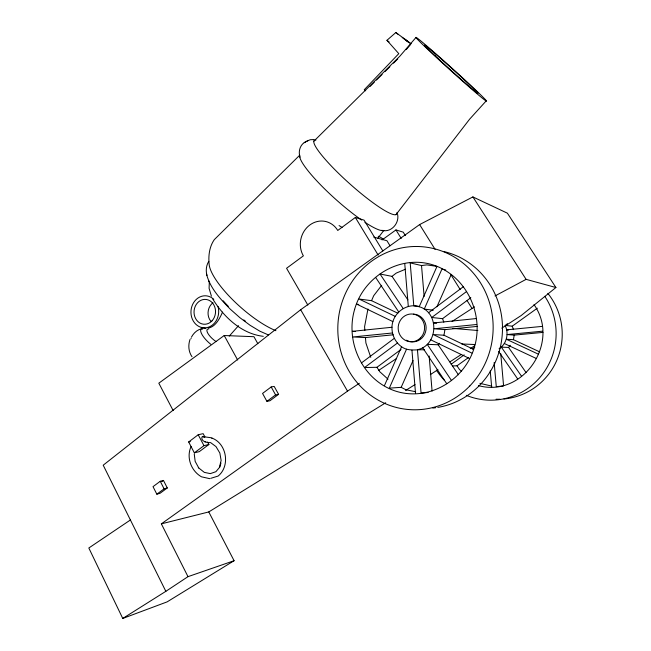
<?xml version="1.0" encoding="UTF-8"?>
<svg xmlns="http://www.w3.org/2000/svg" width="651" height="651" viewBox="0 0 651 651"><rect width="100%" height="100%" fill="white"/><g stroke="black" fill="none" stroke-linecap="round" stroke-linejoin="round"><path stroke-width="0.98" d="M209.337 281.37L209.093 288.352L211.429 296.221M424.558 349.864C416.803 349.253 408.413 351.784 401.569 346.763C395.303 342.369 391.772 334.866 391.967 327.258C392.171 313.652 406.151 302.617 419.407 306.564M473.619 349.375L443.982 335.232L444.926 329.634L477.549 326.371M539.565 351.825L513.436 339.684L514.217 335.119L542.942 332.401M191.044 338.211L191.012 338.691M219.42 467.32L221.128 460.428L219.843 453.031L215.994 446.594L210.566 442.582C207.409 443.022 200.646 441.5 201.916 436.967L202.754 436.601L212.031 437.871M220.933 463.007L219.94 466.897L215.88 471.706L210.33 473.619L204.316 472.374L198.286 467.605M190.035 339.399C188.009 345.095 188.481 351.711 192.004 356.732M191.093 446.529C186.023 457.45 191.166 471.015 201.493 476.817L209.907 478.697M367.945 308.997L364.584 326.721L364.877 330.309M395.198 316.353L359.059 299.037L371.55 300.672L373.69 295.717L381.706 285.317M384.44 385.636L401.569 346.763M436.699 266.34L426.796 264.884L421.522 265.559L410.195 262.882L413.784 305.824L419.22 306.719L436.821 266.796M406.533 349.205L389.322 388.142L401.162 387.337L405.882 389.746L415.639 391.723M191.435 337.145C193.485 333.304 197.074 329.666 201.517 328.893L202.437 329.219M401.162 387.337L413.043 360.556M436.911 306.784L451.281 274.405M222.536 312.089C219.761 318.445 215.603 326.647 208.613 327.998M428.13 392.472L421.067 393.082L417.446 349.693C438.18 345.429 439.669 312.594 419.22 306.719M499.065 348.781C506.714 344.045 509.163 333.288 505.086 325.41L512.231 326.184L537.319 308.183M208.792 261.352C206.147 265.356 205.651 270.865 206.977 275.414M377.67 238.437L383.862 230.397A56.613 9.732 41.8 0 1 364.902 222.268M395.979 214.684L469.591 119.214L486.102 100.995A47.499 1.302 42.1 0 0 437.187 54.969A47.499 1.302 42.1 0 0 430.059 51.551A47.499 1.302 42.1 0 0 486.102 100.995M451.42 380.404L427.219 344.346L438.172 344.761L439.335 343.305M521.589 376.319L501.351 347.154L508.569 347.431L510.335 345.299M415.948 37.498L399.852 56.189L313.912 141.153M406.232 49.582L410.61 44.504M229.25 336.111L238.526 325.679M369.996 86.526L374.292 82.213M376.424 80.097L382.113 74.458M384.961 71.634L389.933 66.695M393.489 63.171L397.761 58.94M365.699 90.831L364.259 89.724L398.794 53.651L386.938 40.305L395.841 32.55L411.237 43.78M305.97 141.674C300.054 144.18 298.036 151.463 300.054 157.233M130.412 519.978L88.821 548.004L122.754 618.45L165.842 591.328L103.208 465.196L300.672 309.721L419.618 224.579L472.895 196.927L507.398 213.186L555.913 287.522L521.182 315.532L501.75 328.169M403.156 308.501L380.013 274.014L392.024 276.358L396.247 273.086L405.451 269.229M207.571 442.005L208.89 444.503L199.296 451.639L194.34 452.836L188.66 441.972L198.213 434.746L203.161 433.664L204.927 437M271.19 386.946L262.556 393.432L266.918 401.35L269.929 400.764L278.587 394.335L274.185 386.417L271.19 386.946L275.593 394.897L278.587 394.335M361.533 362.859L394.286 338.365M428.521 312.757L463.187 286.831M194.34 452.836L203.966 445.666L208.89 444.503M266.918 401.35L275.593 394.897M160.244 481.284L153.018 486.655L156.842 494.182L160.048 493.287L167.291 487.957L163.45 480.43L160.244 481.284L164.093 488.836L167.291 487.957M397.395 343.069L364.56 367.538L376.945 367.302L401.016 349.465M466.49 291.591L431.735 317.485L442.574 318.656L470.836 297.71M161.847 481.618L163.45 480.43M382.853 250.969L364.08 220.152L355.34 217.467L337.755 230.454A22.346 20.181 -76.4 0 0 309.811 225.01A22.346 20.181 -76.4 0 0 303.374 255.859L286.562 268.277L307.85 305.091M156.842 494.182L164.093 488.836M257.845 343.712L253.939 336.705L224.204 335.525L158.82 383.187L173.158 410.569M382.08 239.934L395.963 229.933L403.246 232.163L405.353 235.581M451.184 364.218L464.179 354.86M472.309 349.009L474.742 347.26M505.892 324.833L507.495 323.677M452.412 365.903L456.994 365.813L468.484 357.57M161.358 523.852L208.776 511.938L234.083 560.714L187.993 576.656L161.358 523.852L347.52 391.153L359.344 383.276M378.76 370.329L396.492 358.514M452.046 321.496L474.563 306.849M165.842 591.328L187.993 576.656M415.029 384.562L405.589 390.502M430.327 374.618L437.968 369.646M449.865 361.907L460.916 354.73M470.258 348.651L474.506 345.884M208.776 511.938L385.734 402.757M234.083 560.714L167.136 601.874L122.754 618.45M306.605 141.34L310.169 139.745L314.042 139.542M304.204 142.667L308.322 140.372M495.004 295.945L526.106 279.352L555.913 287.522M210.851 478.306L218.109 476.068C230.161 466.385 227.004 444.438 212.771 438.4L211.73 438.335M188.66 441.972L190.32 441.598M205.757 441.744L204.715 441.76M391.967 327.258L352.378 331.343L355.291 331.522M476.174 318.567L433.656 322.953L436.601 323.23M392.431 332.978L352.826 336.966L365.455 337.568L393.261 334.793M476.687 324.491L434.144 328.779L444.926 329.634M542.071 326.403L506.698 329.845L508.472 330.008M542.503 331.188L507.113 334.557L514.217 335.119M502.686 386.084L496.274 386.629L494.15 362.526M461.746 343.972L474.799 344.525M263.305 336.315C241.44 333.857 223.431 316.72 212.527 298.565M443.982 335.232L433.175 334.541L471.82 353.062M513.436 339.684L506.315 339.228L538.499 354.225M381.706 230.283C391.064 233.074 399.494 223.293 397.623 214.431M452.933 328.405L477.875 330.505M358.766 304.44L356.838 304.204L392.903 321.594M433.265 310.234L424.257 309.087L441.923 269.083L445.772 270.01M202.754 436.601L204.536 437.35M491.814 386.116L479.885 383.333M478.501 385.628C523.583 397.964 560.682 342.084 534.007 304.595M373.78 237.119L386.938 240.732L390.022 245.769M268.31 334.899L259.806 331.156L250.13 325.313L239.861 317.655L230.226 309.119C220.437 299.053 210.053 288.173 206.554 274.152M504.346 343.525L536.481 358.571M371.55 300.672L397.826 313.212M430.807 339.855L469.379 358.441M402.204 37.481L408.34 41.957L404.173 38.726M404.287 39.093L409.764 43.096M386.938 40.305L389.119 41.924M395.841 32.55L397.989 34.21M461.624 371.355L459.476 369.483L456.994 365.813M388.004 379.167L379.858 371.786L376.945 367.302M508.569 347.431L526.138 372.665M498.69 351.532L517.708 379.012M392.024 276.358L407.868 299.842M438.172 344.761L458.426 374.797M375.635 277.432L398.697 311.886M422.654 347.699L446.765 383.732M472.895 196.927L526.106 279.352M419.618 224.579L435.088 249.349M451.086 274.966L460.159 289.483M467.092 300.591L471.894 308.273M395.963 229.933L401.203 238.421M355.34 217.467L378.174 255.078M300.672 309.721L347.52 391.153M224.204 335.525L237.672 360.027M198.742 467.931L195.154 461.356L194.25 453.959M198.213 434.746L203.966 445.666M512.231 326.184L513.493 329.65M442.574 318.656L443.819 322.204M370.761 357.342L365.895 342.955L365.455 337.568M208.865 280.996L209.24 282.103M500.741 353.672L503.597 386.002M490.244 370.932L491.651 386.971M421.522 265.559L424.118 296.376M429.131 355.983L432.085 391.121M404.743 263.59L408.299 306.434M411.945 350.205L415.541 393.489M544.773 296.319A66.231 65.019 -81.9 0 1 541.632 375.383A66.231 65.019 -81.9 0 1 466.311 395.32M444.364 380.282A66.231 65.019 -81.9 0 1 436.447 370.175M547.857 293.389A64.726 63.733 -81 0 1 557.199 359.458A64.726 63.733 -81 0 1 503.955 398.982M500.001 399.226A64.726 63.733 -81 0 1 496.062 399.218M444.21 251.628A79.406 75.833 -84.5 0 1 502.417 331.733A79.406 75.833 -84.5 0 1 437.773 407.404M435.796 407.705A79.406 75.833 -84.5 0 1 432.809 408.047M275.91 330.708A54.432 15.958 41.5 0 1 233.799 300.868A54.432 15.958 41.5 0 1 209.28 265.421C208.165 256.681 209.134 247.03 214.301 239.641L299.761 155.15A56.613 9.732 41.8 0 0 318.681 182.874A56.613 9.732 41.8 0 0 361.671 220.079M413.434 314.156A13.866 13.175 -84.7 0 1 425.982 329.845A13.866 13.175 -84.7 0 1 409.731 341.49M408.909 341.246A13.866 13.175 -84.7 0 1 406.533 340.196M396.972 212.592A55.286 8.544 41.8 0 1 349.611 183.663A55.286 8.544 41.8 0 1 315.947 139.981M215.929 341.482A10.497 3.589 41.4 0 1 207.84 333.296A10.497 3.589 41.4 0 1 208.8 328.91M210.721 321.155A12.157 10.571 -85.7 0 1 212.999 302.731M245.346 321.081A43.731 13.232 41.5 0 1 243.8 319.934M228.322 306.336A43.731 13.232 41.5 0 1 223.187 300.795M218.02 306.54A16.047 13.858 -85.8 0 1 204.471 327.86A16.047 13.858 -85.8 0 1 191.858 306.426A16.047 13.858 -85.8 0 1 213.805 299.379M210.753 344.289A15.461 5.33 41.3 0 1 200.915 332.083A15.461 5.33 41.3 0 1 205.838 328.511M339.073 225.604A21.931 19.888 -76.1 0 1 342.035 227.5M378.207 236.24A20.059 18.537 -74.6 0 1 383.26 239.194M354.657 309.282C345.071 341.409 362.021 379.183 394.156 390.616C427.479 402.399 464.358 380.868 474.221 347.748C484.702 314.36 466.067 274.608 431.825 264.558C399.087 254.899 363.608 277.025 354.657 309.282M420.367 338.007A13.923 13.215 -84.8 0 0 415.289 314.563A13.923 13.215 -84.8 0 0 398.493 331.107A13.923 13.215 -84.8 0 0 420.367 338.007M469.802 385.953A81.684 77.632 -84.7 0 0 436.382 249.292A81.684 77.632 -84.7 0 0 340.245 349.164A81.684 77.632 -84.7 0 0 469.802 385.953M434.982 55.62A35.992 0.985 42.1 0 0 477.639 93.28A35.992 0.985 42.1 0 0 440.849 58.639A35.992 0.985 42.1 0 0 434.982 55.62M211.998 320.862A12.442 10.741 -85.8 0 0 208.084 299.908A12.442 10.741 -85.8 0 0 194.267 314.702A12.442 10.741 -85.8 0 0 211.998 320.862"/></g></svg>
